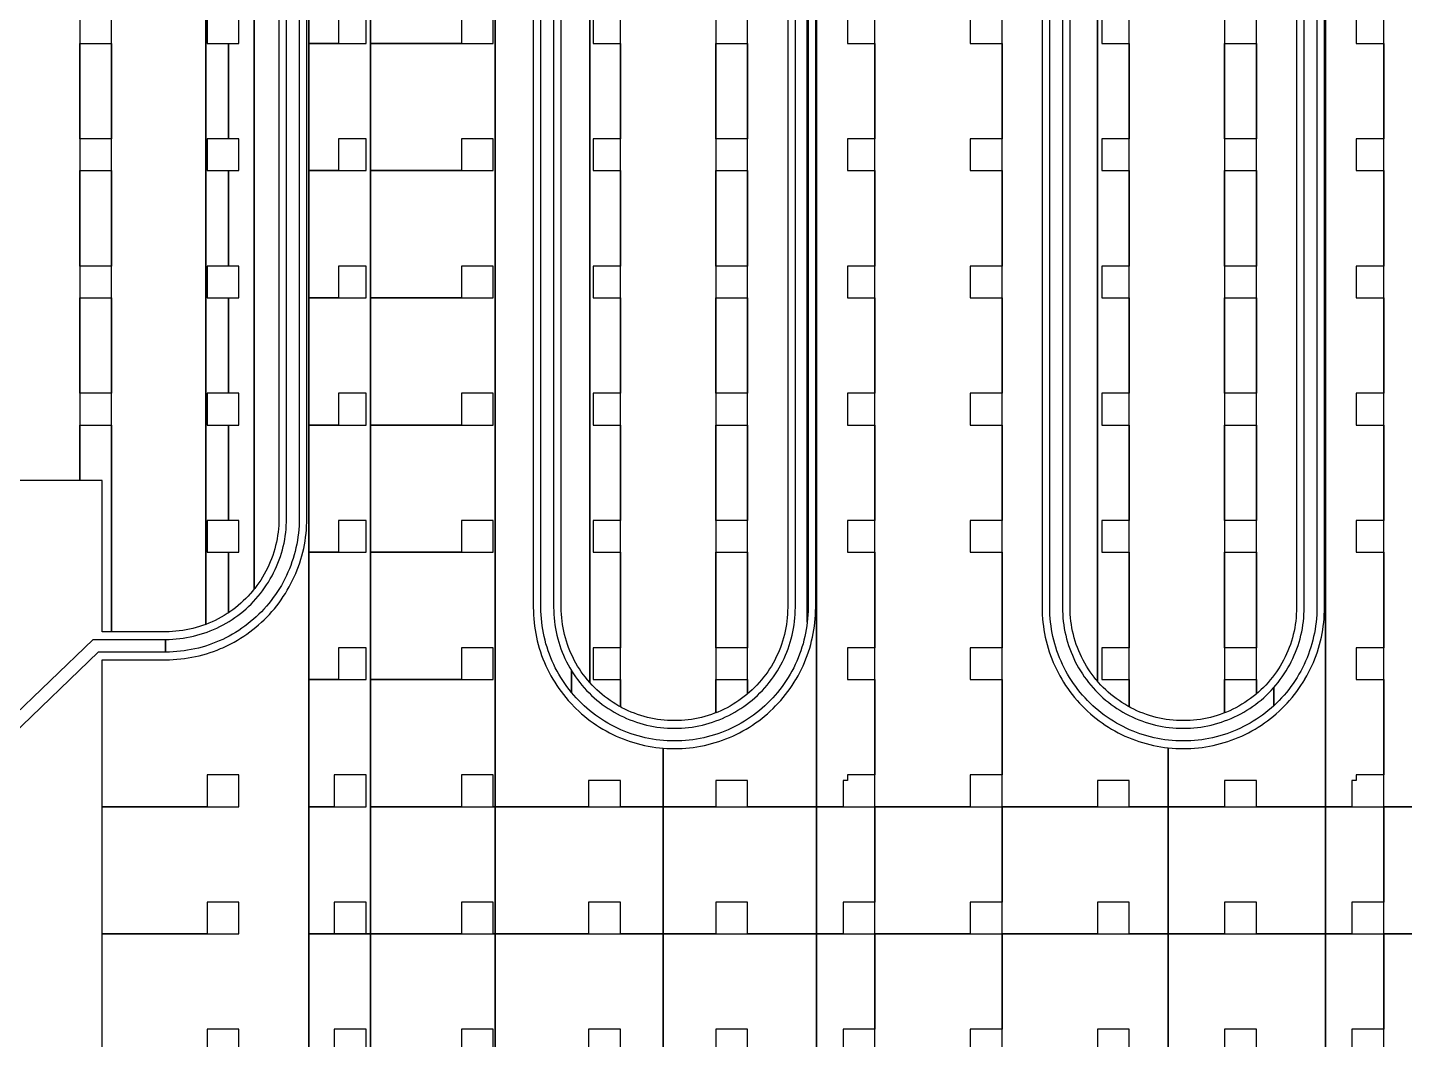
# Model space of a CAD drawing. Extents: x -4500 to 4500, y -3250 to 3250.
# Drawn here: x -2154 to -1071, y -46 to 750 of the extents above; entities that cross this region are included whole.
import ezdxf

# ---------------------------------------------------------------- set-up
doc = ezdxf.new("R2010")
doc.units = 0
doc.layers.add('L1D100', color=4, linetype='CONTINUOUS')
doc.layers.add('L1D11', color=2, linetype='CONTINUOUS')

# ---------------------------------------------------------------- blocks, each defined once
blk = doc.blocks.new('TOP_main_1_Cheese_100')
at = {"layer": 'L1D100'}
for points in [[(-2112.5, 2576), (-2112.5, 394), (-2212.5, 394)], [(-2013.434, 2507.647), (-2013.434, 280.783), (-2015.961, 279.868), (-2018.515, 279.029), (-2021.093, 278.269), (-2023.693, 277.586), (-2026.313, 276.982), (-2028.949, 276.458), (-2031.6, 276.013), (-2034.263, 275.649), (-2036.937, 275.365), (-2039.617, 275.162), (-2042.302, 275.041), (-2044.99, 275), (-2087.5, 275), (-2087.5, 2575.11)], [(-2012.5, 762.5), (-2012.5, 737.5), (-1995.582, 737.5), (-1995.582, 662.5), (-2012.5, 662.5), (-2012.5, 637.5), (-1995.582, 637.5), (-1995.582, 562.5), (-2012.5, 562.5), (-2012.5, 537.5), (-1995.582, 537.5), (-1995.582, 462.5), (-2012.5, 462.5), (-2012.5, 437.5), (-1995.582, 437.5), (-1995.582, 362.5), (-2012.5, 362.5), (-2012.5, 337.5), (-1995.582, 337.5), (-1995.582, 289.988), (-1996.673, 289.259), (-1998.952, 287.834), (-2001.273, 286.478), (-2003.634, 285.193), (-2006.033, 283.98), (-2008.467, 282.84), (-2010.935, 281.774), (-2013.434, 280.783), (-2013.434, 2507.647)], [(-1975.296, 1493.037), (-1975.296, 308.666), (-1976.628, 307.017), (-1978.38, 304.979), (-1978.807, 304.511), (-1980.193, 302.994), (-1982.065, 301.065), (-1983.994, 299.193), (-1985.979, 297.38), (-1988.017, 295.628), (-1990.108, 293.939), (-1992.249, 292.313), (-1994.438, 290.753), (-1995.582, 289.988), (-1995.582, 337.5), (-1987.5, 337.5), (-1987.5, 362.5), (-1995.582, 362.5), (-1995.582, 437.5), (-1987.5, 437.5), (-1987.5, 462.5), (-1995.582, 462.5), (-1995.582, 537.5), (-1987.5, 537.5), (-1987.5, 562.5), (-1995.582, 562.5), (-1995.582, 637.5), (-1987.5, 637.5), (-1987.5, 662.5), (-1995.582, 662.5), (-1995.582, 737.5), (-1987.5, 737.5), (-1987.5, 762.5)], [(-1956, 1061.38), (-1956, 363.99), (-1956.041, 361.302), (-1956.162, 358.617), (-1956.365, 355.937), (-1956.649, 353.263), (-1957.013, 350.6), (-1957.458, 347.949), (-1957.982, 345.313), (-1958.586, 342.693), (-1959.269, 340.093), (-1960.029, 337.515), (-1960.868, 334.961), (-1961.783, 332.434), (-1962.774, 329.935), (-1963.84, 327.467), (-1964.98, 325.033), (-1966.193, 322.634), (-1967.478, 320.273), (-1968.834, 317.952), (-1970.259, 315.673), (-1971.753, 313.438), (-1973.313, 311.249), (-1974.939, 309.108), (-1975.296, 308.666), (-1975.296, 1493.037)], [(-1711.62, 1237.5), (-1711.62, 235.109), (-1713.372, 237.148), (-1713.656, 237.5), (-1715.061, 239.239), (-1716.687, 241.379), (-1718.247, 243.568), (-1719.741, 245.803), (-1721.166, 248.083), (-1722.522, 250.404), (-1723.807, 252.765), (-1725.02, 255.164), (-1726.16, 257.598), (-1727.226, 260.065), (-1728.217, 262.564), (-1729.132, 265.092), (-1729.971, 267.646), (-1730.731, 270.224), (-1731.414, 272.824), (-1732.018, 275.443), (-1732.542, 278.08), (-1732.987, 280.731), (-1733.351, 283.394), (-1733.635, 286.067), (-1733.838, 288.747), (-1733.959, 291.433), (-1734, 294.12), (-1734, 1061.38)], [(-1612.5, 1463.6), (-1612.5, 211.284), (-1613.434, 210.913), (-1615.961, 209.998), (-1618.515, 209.16), (-1621.093, 208.399), (-1623.693, 207.716), (-1626.313, 207.113), (-1628.949, 206.588), (-1631.6, 206.144), (-1634.263, 205.779), (-1636.937, 205.496), (-1639.617, 205.293), (-1642.302, 205.171), (-1644.99, 205.13), (-1645.01, 205.13), (-1647.698, 205.171), (-1650.383, 205.293), (-1653.063, 205.496), (-1655.737, 205.779), (-1658.4, 206.144), (-1661.051, 206.588), (-1663.687, 207.113), (-1666.307, 207.716), (-1668.907, 208.399), (-1671.485, 209.16), (-1674.039, 209.998), (-1676.566, 210.913), (-1679.065, 211.904), (-1681.533, 212.971), (-1683.967, 214.111), (-1686.366, 215.324), (-1687.5, 215.941), (-1687.5, 1463.6)], [(-1556, 1061.38), (-1556, 294.12), (-1556.041, 291.433), (-1556.162, 288.747), (-1556.365, 286.067), (-1556.649, 283.394), (-1557.013, 280.731), (-1557.458, 278.08), (-1557.982, 275.443), (-1558.586, 272.824), (-1559.269, 270.224), (-1560.029, 267.646), (-1560.868, 265.092), (-1561.783, 262.564), (-1562.774, 260.065), (-1563.84, 257.598), (-1564.98, 255.164), (-1566.193, 252.765), (-1567.478, 250.404), (-1568.834, 248.083), (-1570.259, 245.803), (-1571.753, 243.568), (-1573.313, 241.379), (-1574.939, 239.239), (-1576.628, 237.148), (-1578.38, 235.109), (-1580.193, 233.124), (-1582.065, 231.195), (-1583.994, 229.323), (-1585.979, 227.511), (-1587.5, 226.203), (-1587.5, 1463.6)], [(-1312.5, 1463.6), (-1312.5, 236.133), (-1313.372, 237.148), (-1313.656, 237.5), (-1315.061, 239.239), (-1316.687, 241.379), (-1318.247, 243.568), (-1319.741, 245.803), (-1321.166, 248.083), (-1322.522, 250.404), (-1323.807, 252.765), (-1325.02, 255.164), (-1326.16, 257.598), (-1327.226, 260.065), (-1328.217, 262.564), (-1329.132, 265.092), (-1329.971, 267.646), (-1330.731, 270.224), (-1331.414, 272.824), (-1332.018, 275.443), (-1332.542, 278.08), (-1332.987, 280.731), (-1333.351, 283.394), (-1333.635, 286.067), (-1333.838, 288.747), (-1333.959, 291.433), (-1334, 294.12), (-1334, 1061.38)], [(-1212.5, 1463.6), (-1212.5, 211.284), (-1213.434, 210.913), (-1215.961, 209.998), (-1218.515, 209.16), (-1221.093, 208.399), (-1223.693, 207.716), (-1226.313, 207.113), (-1228.949, 206.588), (-1231.6, 206.144), (-1234.263, 205.779), (-1236.937, 205.496), (-1239.617, 205.293), (-1242.302, 205.171), (-1244.99, 205.13), (-1245.01, 205.13), (-1247.698, 205.171), (-1250.383, 205.293), (-1253.063, 205.496), (-1255.737, 205.779), (-1258.4, 206.144), (-1261.051, 206.588), (-1263.687, 207.113), (-1266.307, 207.716), (-1268.907, 208.399), (-1271.485, 209.16), (-1274.039, 209.998), (-1276.566, 210.913), (-1279.065, 211.904), (-1281.533, 212.971), (-1283.967, 214.111), (-1286.366, 215.324), (-1287.5, 215.941), (-1287.5, 1463.6)], [(-1156, 1061.38), (-1156, 294.12), (-1156.041, 291.433), (-1156.162, 288.747), (-1156.365, 286.067), (-1156.649, 283.394), (-1157.013, 280.731), (-1157.458, 278.08), (-1157.982, 275.443), (-1158.586, 272.824), (-1159.269, 270.224), (-1160.029, 267.646), (-1160.868, 265.092), (-1161.783, 262.564), (-1162.774, 260.065), (-1163.84, 257.598), (-1164.98, 255.164), (-1166.193, 252.765), (-1167.478, 250.404), (-1168.834, 248.083), (-1170.259, 245.803), (-1171.753, 243.568), (-1173.313, 241.379), (-1174.151, 240.275), (-1174.939, 239.239), (-1176.628, 237.148), (-1178.38, 235.109), (-1180.193, 233.124), (-1182.065, 231.195), (-1183.994, 229.323), (-1185.979, 227.511), (-1187.5, 226.203), (-1187.5, 1463.6)], [(-1709, 762.5), (-1709, 737.5), (-1687.5, 737.5), (-1687.5, 662.5), (-1709, 662.5), (-1709, 637.5), (-1687.5, 637.5), (-1687.5, 562.5), (-1709, 562.5), (-1709, 537.5), (-1687.5, 537.5), (-1687.5, 462.5), (-1709, 462.5), (-1709, 437.5), (-1687.5, 437.5), (-1687.5, 362.5), (-1709, 362.5), (-1709, 337.5), (-1687.5, 337.5), (-1687.5, 262.5), (-1709, 262.5), (-1709, 237.5), (-1687.5, 237.5), (-1687.5, 215.941), (-1688.727, 216.609), (-1691.048, 217.965), (-1693.327, 219.39), (-1695.562, 220.883), (-1697.751, 222.443), (-1699.892, 224.069), (-1701.983, 225.759), (-1704.021, 227.511), (-1706.006, 229.323), (-1707.935, 231.195), (-1709.807, 233.124), (-1711.62, 235.109), (-1711.62, 1237.5)], [(-1309, 762.5), (-1309, 737.5), (-1287.5, 737.5), (-1287.5, 662.5), (-1309, 662.5), (-1309, 637.5), (-1287.5, 637.5), (-1287.5, 562.5), (-1309, 562.5), (-1309, 537.5), (-1287.5, 537.5), (-1287.5, 462.5), (-1309, 462.5), (-1309, 437.5), (-1287.5, 437.5), (-1287.5, 362.5), (-1309, 362.5), (-1309, 337.5), (-1287.5, 337.5), (-1287.5, 262.5), (-1309, 262.5), (-1309, 237.5), (-1287.5, 237.5), (-1287.5, 215.941), (-1288.727, 216.609), (-1291.048, 217.965), (-1293.327, 219.39), (-1295.562, 220.883), (-1297.751, 222.443), (-1299.892, 224.069), (-1301.983, 225.759), (-1304.021, 227.511), (-1306.006, 229.323), (-1307.935, 231.195), (-1309.807, 233.124), (-1311.62, 235.109), (-1312.5, 236.133), (-1312.5, 1237.5)], [(-1812.5, 762.5), (-1812.5, 737.5), (-1883.967, 737.5), (-1883.967, 837.5)], [(-1785.979, 1127.989), (-1785.979, 137.5), (-1787.5, 137.5), (-1787.5, 162.5), (-1812.5, 162.5), (-1812.5, 137.5), (-1883.967, 137.5), (-1883.967, 237.5), (-1787.5, 237.5), (-1787.5, 262.5), (-1812.5, 262.5), (-1812.5, 237.5), (-1883.967, 237.5), (-1883.967, 337.5), (-1787.5, 337.5), (-1787.5, 362.5), (-1812.5, 362.5), (-1812.5, 337.5), (-1883.967, 337.5), (-1883.967, 437.5), (-1787.5, 437.5), (-1787.5, 462.5), (-1812.5, 462.5), (-1812.5, 437.5), (-1883.967, 437.5), (-1883.967, 537.5), (-1787.5, 537.5), (-1787.5, 562.5), (-1812.5, 562.5), (-1812.5, 537.5), (-1883.967, 537.5), (-1883.967, 637.5), (-1787.5, 637.5), (-1787.5, 662.5), (-1812.5, 662.5), (-1812.5, 637.5), (-1883.967, 637.5), (-1883.967, 737.5), (-1787.5, 737.5), (-1787.5, 762.5)], [(-1412.5, 762.5), (-1412.5, 737.5), (-1387.5, 737.5), (-1387.5, 662.5), (-1412.5, 662.5), (-1412.5, 637.5), (-1387.5, 637.5), (-1387.5, 562.5), (-1412.5, 562.5), (-1412.5, 537.5), (-1387.5, 537.5), (-1387.5, 462.5), (-1412.5, 462.5), (-1412.5, 437.5), (-1387.5, 437.5), (-1387.5, 362.5), (-1412.5, 362.5), (-1412.5, 337.5), (-1387.5, 337.5), (-1387.5, 262.5), (-1412.5, 262.5), (-1412.5, 237.5), (-1387.5, 237.5), (-1387.5, 162.5), (-1412.5, 162.5), (-1412.5, 137.5), (-1487.5, 137.5), (-1487.5, 1139.559)], [(-1012.5, 137.5), (-1087.5, 137.5), (-1087.5, 1139.559), (-1086.366, 1140.176), (-1083.967, 1141.389), (-1081.533, 1142.529), (-1079.065, 1143.596), (-1076.566, 1144.587), (-1074.039, 1145.502), (-1071.485, 1146.34), (-1068.907, 1147.101)], [(-1909, 762.5), (-1909, 737.5), (-1932.542, 737.5), (-1932.542, 837.5)], [(-1883.967, 1141.389), (-1883.967, 37.5), (-1932.542, 37.5), (-1912.5, 37.5), (-1887.5, 37.5), (-1887.5, 62.5), (-1912.5, 62.5), (-1912.5, 37.5), (-1932.542, 37.5), (-1932.542, 137.5), (-1912.5, 137.5), (-1887.5, 137.5), (-1887.5, 162.5), (-1912.5, 162.5), (-1912.5, 137.5), (-1932.542, 137.5), (-1932.542, 237.5), (-1909, 237.5), (-1887.5, 237.5), (-1887.5, 262.5), (-1909, 262.5), (-1909, 237.5), (-1932.542, 237.5), (-1932.542, 337.5), (-1909, 337.5), (-1887.5, 337.5), (-1887.5, 362.5), (-1909, 362.5), (-1909, 337.5), (-1932.542, 337.5), (-1932.542, 437.5), (-1909, 437.5), (-1887.5, 437.5), (-1887.5, 462.5), (-1909, 462.5), (-1909, 437.5), (-1932.542, 437.5), (-1932.542, 537.5), (-1909, 537.5), (-1887.5, 537.5), (-1887.5, 562.5), (-1909, 562.5), (-1909, 537.5), (-1932.542, 537.5), (-1932.542, 637.5), (-1909, 637.5), (-1887.5, 637.5), (-1887.5, 662.5), (-1909, 662.5), (-1909, 637.5), (-1932.542, 637.5), (-1932.542, 737.5), (-1909, 737.5), (-1887.5, 737.5), (-1887.5, 762.5)], [(-1509, 762.5), (-1509, 737.5), (-1487.5, 737.5), (-1487.5, 662.5), (-1509, 662.5), (-1509, 637.5), (-1487.5, 637.5), (-1487.5, 562.5), (-1509, 562.5), (-1509, 537.5), (-1487.5, 537.5), (-1487.5, 462.5), (-1509, 462.5), (-1509, 437.5), (-1487.5, 437.5), (-1487.5, 362.5), (-1509, 362.5), (-1509, 337.5), (-1487.5, 337.5), (-1487.5, 262.5), (-1509, 262.5), (-1509, 237.5), (-1487.5, 237.5), (-1487.5, 162.5), (-1509, 162.5), (-1509, 158.13), (-1512.5, 158.13), (-1512.5, 137.5), (-1533.317, 137.5), (-1533.317, 1072.357)], [(-1109, 762.5), (-1109, 737.5), (-1087.5, 737.5), (-1087.5, 662.5), (-1109, 662.5), (-1109, 637.5), (-1087.5, 637.5), (-1087.5, 562.5), (-1109, 562.5), (-1109, 537.5), (-1087.5, 537.5), (-1087.5, 462.5), (-1109, 462.5), (-1109, 437.5), (-1087.5, 437.5), (-1087.5, 362.5), (-1109, 362.5), (-1109, 337.5), (-1087.5, 337.5), (-1087.5, 262.5), (-1109, 262.5), (-1109, 237.5), (-1087.5, 237.5), (-1087.5, 162.5), (-1109, 162.5), (-1109, 158.13), (-1112.5, 158.13), (-1112.5, 137.5), (-1133.351, 137.5), (-1133.351, 1072.106)], [(-1756, 1061.38), (-1756, 294.12), (-1755.961, 291.166), (-1755.843, 288.213), (-1755.646, 285.265), (-1755.371, 282.323), (-1755.018, 279.389), (-1754.587, 276.466), (-1754.078, 273.555), (-1753.492, 270.659), (-1752.829, 267.78), (-1752.09, 264.919), (-1751.274, 262.079), (-1750.384, 259.261), (-1749.418, 256.468), (-1748.379, 253.702), (-1747.266, 250.965), (-1746.081, 248.258), (-1744.825, 245.584), (-1743.497, 242.944), (-1742.1, 240.34), (-1740.634, 237.775), (-1739.1, 235.249), (-1737.5, 232.765), (-1735.833, 230.325), (-1734.103, 227.93), (-1732.309, 225.581), (-1730.454, 223.282), (-1728.538, 221.032), (-1726.563, 218.835), (-1725.02, 217.208), (-1724.53, 216.69), (-1722.44, 214.601), (-1720.296, 212.568), (-1718.098, 210.593), (-1715.849, 208.677), (-1713.549, 206.821), (-1711.201, 205.028), (-1708.806, 203.297), (-1706.365, 201.631), (-1703.881, 200.03), (-1701.356, 198.497), (-1698.79, 197.031), (-1696.187, 195.633), (-1693.547, 194.306), (-1690.872, 193.049), (-1688.166, 191.864), (-1685.428, 190.751), (-1682.662, 189.712), (-1679.869, 188.747), (-1677.052, 187.856), (-1674.212, 187.041), (-1671.351, 186.301), (-1668.471, 185.638), (-1665.575, 185.052), (-1662.664, 184.544), (-1659.741, 184.112), (-1656.808, 183.759), (-1653.865, 183.484), (-1653.865, 137.5), (-1687.5, 137.5), (-1687.5, 158.13), (-1712.5, 158.13), (-1712.5, 137.5), (-1785.979, 137.5), (-1785.979, 1127.989)], [(-1356, 1061.38), (-1356, 294.12), (-1355.961, 291.166), (-1355.897, 289.573), (-1355.843, 288.213), (-1355.646, 285.265), (-1355.371, 282.323), (-1355.018, 279.389), (-1354.587, 276.466), (-1354.078, 273.555), (-1353.492, 270.659), (-1352.829, 267.78), (-1352.09, 264.919), (-1351.274, 262.079), (-1350.384, 259.261), (-1349.418, 256.468), (-1348.379, 253.702), (-1347.266, 250.965), (-1346.081, 248.258), (-1344.825, 245.584), (-1343.497, 242.944), (-1342.1, 240.34), (-1340.634, 237.775), (-1339.1, 235.249), (-1337.5, 232.765), (-1335.833, 230.325), (-1334.103, 227.93), (-1332.309, 225.581), (-1330.454, 223.282), (-1328.538, 221.032), (-1326.563, 218.835), (-1324.53, 216.69), (-1322.44, 214.601), (-1320.296, 212.568), (-1318.098, 210.593), (-1315.849, 208.677), (-1313.549, 206.821), (-1311.201, 205.028), (-1308.806, 203.297), (-1306.365, 201.631), (-1303.881, 200.03), (-1301.356, 198.497), (-1298.79, 197.031), (-1296.187, 195.633), (-1293.547, 194.306), (-1290.872, 193.049), (-1288.166, 191.864), (-1285.428, 190.751), (-1282.662, 189.712), (-1279.869, 188.747), (-1277.052, 187.856), (-1274.212, 187.041), (-1271.351, 186.301), (-1268.471, 185.638), (-1265.575, 185.052), (-1262.664, 184.544), (-1259.741, 184.112), (-1256.808, 183.759), (-1256.808, 137.5), (-1287.5, 137.5), (-1287.5, 158.13), (-1312.5, 158.13), (-1312.5, 137.5), (-1387.5, 137.5), (-1387.5, 1129.297)], [(-1987.5, -62.5), (-1987.5, -37.5), (-2012.5, -37.5), (-2012.5, -62.5)], [(-2095, -62.5), (-2095, 37.5), (-2012.5, 37.5), (-1987.5, 37.5), (-1987.5, 62.5), (-2012.5, 62.5), (-2012.5, 37.5), (-2095, 37.5), (-2095, 137.5), (-2012.5, 137.5), (-1987.5, 137.5), (-1987.5, 162.5), (-2012.5, 162.5), (-2012.5, 137.5), (-2095, 137.5), (-2095, 253), (-2044.99, 253), (-2042.035, 253.039), (-2039.083, 253.157), (-2036.135, 253.354), (-2033.192, 253.629), (-2030.259, 253.982), (-2027.336, 254.413), (-2024.425, 254.922), (-2021.529, 255.508), (-2018.649, 256.171), (-2015.788, 256.91), (-2012.948, 257.726), (-2010.131, 258.616), (-2007.338, 259.582), (-2004.572, 260.621), (-2001.834, 261.734), (-2000.084, 262.5), (-1999.128, 262.919), (-1996.453, 264.175), (-1993.813, 265.503), (-1991.21, 266.9), (-1988.644, 268.366), (-1986.119, 269.9), (-1983.635, 271.5), (-1981.194, 273.167), (-1978.799, 274.897), (-1976.451, 276.691), (-1974.151, 278.546), (-1971.902, 280.462), (-1969.704, 282.437), (-1967.56, 284.47), (-1965.47, 286.56), (-1963.437, 288.704), (-1961.462, 290.902), (-1959.546, 293.151), (-1957.691, 295.451), (-1955.897, 297.799), (-1954.167, 300.194), (-1952.5, 302.635), (-1950.9, 305.119), (-1949.366, 307.644), (-1947.9, 310.21), (-1946.503, 312.813), (-1945.175, 315.453), (-1943.919, 318.128), (-1942.734, 320.834), (-1941.621, 323.572), (-1940.582, 326.338), (-1939.616, 329.131), (-1938.726, 331.948), (-1937.91, 334.788), (-1937.171, 337.649), (-1936.508, 340.529), (-1935.922, 343.425), (-1935.413, 346.336), (-1934.982, 349.259), (-1934.629, 352.192), (-1934.354, 355.135), (-1934.157, 358.083), (-1934.039, 361.035), (-1934.02, 362.5), (-1934, 363.99), (-1934, 1061.38)], [(-1932.542, 1077.42), (-1932.542, -1067.563)], [(-1533.317, 1072.357), (-1533.317, 137.5), (-1587.5, 137.5), (-1587.5, 158.13), (-1612.5, 158.13), (-1612.5, 137.5), (-1653.865, 137.5), (-1653.865, 183.484), (-1650.917, 183.288), (-1647.965, 183.17), (-1645.01, 183.13), (-1644.99, 183.13), (-1642.035, 183.17), (-1639.083, 183.288), (-1636.135, 183.484), (-1633.192, 183.759), (-1630.259, 184.112), (-1627.336, 184.544), (-1624.425, 185.052), (-1621.529, 185.638), (-1618.649, 186.301), (-1615.788, 187.041), (-1612.948, 187.856), (-1610.131, 188.747), (-1607.338, 189.712), (-1604.572, 190.751), (-1601.834, 191.864), (-1599.128, 193.049), (-1596.453, 194.306), (-1593.813, 195.633), (-1591.21, 197.031), (-1588.644, 198.497), (-1586.119, 200.03), (-1583.635, 201.631), (-1581.194, 203.297), (-1578.799, 205.028), (-1576.451, 206.821), (-1574.151, 208.677), (-1571.902, 210.593), (-1569.704, 212.568), (-1567.56, 214.601), (-1565.47, 216.69), (-1563.437, 218.835), (-1561.462, 221.032), (-1559.546, 223.282), (-1557.691, 225.581), (-1555.897, 227.93), (-1554.167, 230.325), (-1552.5, 232.765), (-1550.9, 235.249), (-1549.533, 237.5), (-1549.366, 237.775), (-1547.9, 240.34), (-1546.503, 242.944), (-1545.175, 245.584), (-1543.919, 248.258), (-1542.734, 250.965), (-1541.621, 253.702), (-1540.582, 256.468), (-1539.616, 259.261), (-1538.726, 262.079), (-1537.91, 264.919), (-1537.171, 267.78), (-1536.508, 270.659), (-1535.922, 273.555), (-1535.413, 276.466), (-1534.982, 279.389), (-1534.629, 282.323), (-1534.354, 285.265), (-1534.157, 288.213), (-1534.039, 291.166), (-1534, 294.12), (-1534, 1061.38)], [(-1133.351, 1072.106), (-1133.351, 137.5), (-1187.5, 137.5), (-1187.5, 158.13), (-1212.5, 158.13), (-1212.5, 137.5), (-1256.808, 137.5), (-1256.808, 183.759), (-1253.865, 183.484), (-1250.917, 183.288), (-1247.965, 183.17), (-1245.01, 183.13), (-1244.99, 183.13), (-1242.035, 183.17), (-1239.083, 183.288), (-1236.135, 183.484), (-1233.192, 183.759), (-1230.259, 184.112), (-1227.336, 184.544), (-1224.425, 185.052), (-1221.529, 185.638), (-1218.649, 186.301), (-1215.788, 187.041), (-1212.948, 187.856), (-1210.131, 188.747), (-1207.338, 189.712), (-1204.572, 190.751), (-1201.834, 191.864), (-1199.128, 193.049), (-1196.453, 194.306), (-1193.813, 195.633), (-1191.21, 197.031), (-1188.644, 198.497), (-1186.119, 200.03), (-1183.635, 201.631), (-1181.194, 203.297), (-1178.799, 205.028), (-1176.451, 206.821), (-1174.151, 208.677), (-1171.902, 210.593), (-1169.704, 212.568), (-1167.56, 214.601), (-1165.47, 216.69), (-1163.437, 218.835), (-1161.462, 221.032), (-1159.546, 223.282), (-1157.691, 225.581), (-1155.897, 227.93), (-1154.167, 230.325), (-1152.5, 232.765), (-1150.9, 235.249), (-1149.533, 237.5), (-1149.366, 237.775), (-1147.9, 240.34), (-1146.503, 242.944), (-1145.175, 245.584), (-1143.919, 248.258), (-1142.734, 250.965), (-1141.621, 253.702), (-1140.582, 256.468), (-1139.616, 259.261), (-1138.726, 262.079), (-1137.91, 264.919), (-1137.171, 267.78), (-1136.508, 270.659), (-1135.922, 273.555), (-1135.413, 276.466), (-1134.982, 279.389), (-1134.629, 282.323), (-1134.354, 285.265), (-1134.157, 288.213), (-1134.039, 291.166), (-1134, 294.12), (-1134, 1061.38)], [(-1887.5, -62.5), (-1887.5, -37.5), (-1912.5, -37.5), (-1912.5, -62.5)], [(-1932.542, -62.5), (-1932.542, 37.5), (-1883.967, 37.5), (-1883.967, -1131.532)]]:
    blk.add_lwpolyline(points, dxfattribs=at)
for points in [[(-2112.5, 662.5), (-2112.5, 737.5), (-2087.5, 737.5), (-2087.5, 662.5)], [(-1612.5, 662.5), (-1612.5, 737.5), (-1587.5, 737.5), (-1587.5, 662.5)], [(-1212.5, 662.5), (-1212.5, 737.5), (-1187.5, 737.5), (-1187.5, 662.5)], [(-2112.5, 562.5), (-2112.5, 637.5), (-2087.5, 637.5), (-2087.5, 562.5)], [(-1612.5, 562.5), (-1612.5, 637.5), (-1587.5, 637.5), (-1587.5, 562.5)], [(-1212.5, 562.5), (-1212.5, 637.5), (-1187.5, 637.5), (-1187.5, 562.5)], [(-2112.5, 462.5), (-2112.5, 537.5), (-2087.5, 537.5), (-2087.5, 462.5)], [(-1612.5, 462.5), (-1612.5, 537.5), (-1587.5, 537.5), (-1587.5, 462.5)], [(-1212.5, 462.5), (-1212.5, 537.5), (-1187.5, 537.5), (-1187.5, 462.5)], [(-2095, 275), (-2095, 394), (-2112.5, 394), (-2112.5, 437.5), (-2087.5, 437.5), (-2087.5, 275)], [(-1612.5, 362.5), (-1612.5, 437.5), (-1587.5, 437.5), (-1587.5, 362.5)], [(-1212.5, 362.5), (-1212.5, 437.5), (-1187.5, 437.5), (-1187.5, 362.5)], [(-1612.5, 262.5), (-1612.5, 337.5), (-1587.5, 337.5), (-1587.5, 262.5)], [(-1212.5, 262.5), (-1212.5, 337.5), (-1187.5, 337.5), (-1187.5, 262.5)], [(-1612.5, 211.284), (-1612.5, 237.5), (-1587.5, 237.5), (-1587.5, 226.203), (-1588.017, 225.759), (-1590.108, 224.069), (-1592.249, 222.443), (-1594.438, 220.883), (-1596.673, 219.39), (-1598.952, 217.965), (-1601.273, 216.609), (-1603.634, 215.324), (-1606.033, 214.111), (-1608.467, 212.971), (-1610.935, 211.904)], [(-1212.5, 211.284), (-1212.5, 237.5), (-1187.5, 237.5), (-1187.5, 226.203), (-1188.017, 225.759), (-1190.108, 224.069), (-1192.249, 222.443), (-1194.438, 220.883), (-1196.673, 219.39), (-1198.952, 217.965), (-1201.273, 216.609), (-1203.634, 215.324), (-1206.033, 214.111), (-1208.467, 212.971), (-1210.935, 211.904)], [(-1883.967, 37.5), (-1883.967, 137.5), (-1785.979, 137.5), (-1785.979, 37.5), (-1787.5, 37.5), (-1787.5, 62.5), (-1812.5, 62.5), (-1812.5, 37.5)], [(-1785.979, 37.5), (-1785.979, 137.5), (-1653.865, 137.5), (-1653.865, 37.5), (-1687.5, 37.5), (-1687.5, 62.5), (-1712.5, 62.5), (-1712.5, 37.5)], [(-1653.865, 37.5), (-1653.865, 137.5), (-1533.317, 137.5), (-1533.317, 37.5), (-1587.5, 37.5), (-1587.5, 62.5), (-1612.5, 62.5), (-1612.5, 37.5)], [(-1533.317, 37.5), (-1533.317, 137.5), (-1487.5, 137.5), (-1487.5, 62.5), (-1512.5, 62.5), (-1512.5, 37.5)], [(-1487.5, 37.5), (-1487.5, 137.5), (-1387.5, 137.5), (-1387.5, 62.5), (-1412.5, 62.5), (-1412.5, 37.5)], [(-1387.5, 37.5), (-1387.5, 137.5), (-1256.808, 137.5), (-1256.808, 37.5), (-1287.5, 37.5), (-1287.5, 62.5), (-1312.5, 62.5), (-1312.5, 37.5)], [(-1256.808, 37.5), (-1256.808, 137.5), (-1133.351, 137.5), (-1133.351, 37.5), (-1187.5, 37.5), (-1187.5, 62.5), (-1212.5, 62.5), (-1212.5, 37.5)], [(-1133.351, 37.5), (-1133.351, 137.5), (-1087.5, 137.5), (-1087.5, 62.5), (-1112.5, 62.5), (-1112.5, 37.5)], [(-1087.5, 37.5), (-1087.5, 137.5), (-987.5, 137.5), (-987.5, 62.5), (-1012.5, 62.5), (-1012.5, 37.5)], [(-1883.967, -62.5), (-1883.967, 37.5), (-1785.979, 37.5), (-1785.979, -62.5), (-1787.5, -62.5), (-1787.5, -37.5), (-1812.5, -37.5), (-1812.5, -62.5)], [(-1785.979, -62.5), (-1785.979, 37.5), (-1653.865, 37.5), (-1653.865, -62.5), (-1687.5, -62.5), (-1687.5, -37.5), (-1712.5, -37.5), (-1712.5, -62.5)], [(-1653.865, -62.5), (-1653.865, 37.5), (-1533.317, 37.5), (-1533.317, -62.5), (-1587.5, -62.5), (-1587.5, -37.5), (-1612.5, -37.5), (-1612.5, -62.5)], [(-1533.317, -62.5), (-1533.317, 37.5), (-1487.5, 37.5), (-1487.5, -37.5), (-1512.5, -37.5), (-1512.5, -62.5)], [(-1487.5, -62.5), (-1487.5, 37.5), (-1387.5, 37.5), (-1387.5, -37.5), (-1412.5, -37.5), (-1412.5, -62.5)], [(-1387.5, -62.5), (-1387.5, 37.5), (-1256.808, 37.5), (-1256.808, -62.5), (-1287.5, -62.5), (-1287.5, -37.5), (-1312.5, -37.5), (-1312.5, -62.5)], [(-1256.808, -62.5), (-1256.808, 37.5), (-1133.351, 37.5), (-1133.351, -62.5), (-1187.5, -62.5), (-1187.5, -37.5), (-1212.5, -37.5), (-1212.5, -62.5)], [(-1133.351, -62.5), (-1133.351, 37.5), (-1087.5, 37.5), (-1087.5, -37.5), (-1112.5, -37.5), (-1112.5, -62.5)], [(-1087.5, -62.5), (-1087.5, 37.5), (-987.5, 37.5), (-987.5, -37.5), (-1012.5, -37.5), (-1012.5, -62.5)]]:
    blk.add_lwpolyline(points, close=True, dxfattribs=at)
blk = doc.blocks.new('TOP_main_1')
at = {"layer": 'L1D11'}
for points in [[(-1740, 1061.38), (-1740, 294.12), (-1739.96, 291.358), (-1739.839, 288.597), (-1739.639, 285.842), (-1739.358, 283.093), (-1738.997, 280.353), (-1738.557, 277.626), (-1738.038, 274.912), (-1737.44, 272.214), (-1736.763, 269.535), (-1736.009, 266.877), (-1735.179, 264.242), (-1734.271, 261.632), (-1733.289, 259.05), (-1732.231, 256.497), (-1731.1, 253.976), (-1729.896, 251.489), (-1728.62, 249.038), (-1727.274, 246.625), (-1726.054, 244.581), (-1726.054, 227.376), (-1727.862, 229.634), (-1729.607, 231.942), (-1731.288, 234.296), (-1732.904, 236.696), (-1734.453, 239.14), (-1735.934, 241.625), (-1737.346, 244.151), (-1738.688, 246.714), (-1739.958, 249.313), (-1741.157, 251.946), (-1742.283, 254.612), (-1743.334, 257.307), (-1744.311, 260.03), (-1745.213, 262.779), (-1746.039, 265.552), (-1746.787, 268.347), (-1747.459, 271.161), (-1748.053, 273.993), (-1748.568, 276.84), (-1749.005, 279.7), (-1749.363, 282.571), (-1749.641, 285.45), (-1749.841, 288.337), (-1749.96, 291.228), (-1750, 294.12), (-1750, 1061.38)], [(-1540, 1061.38), (-1540, 294.12), (-1540.04, 291.228), (-1540.159, 288.337), (-1540.359, 285.45), (-1540.637, 282.571), (-1540.637, 1104.696)], [(-1140, 1061.38), (-1140, 294.12), (-1140.04, 291.228), (-1140.159, 288.337), (-1140.359, 285.45), (-1140.637, 282.571), (-1140.995, 279.7), (-1141.432, 276.84), (-1141.947, 273.993), (-1142.541, 271.161), (-1143.213, 268.347), (-1143.961, 265.552), (-1144.787, 262.779), (-1145.689, 260.03), (-1146.666, 257.307), (-1147.717, 254.612), (-1148.843, 251.946), (-1150.042, 249.313), (-1151.312, 246.714), (-1152.654, 244.151), (-1154.066, 241.625), (-1155.547, 239.14), (-1157.096, 236.696), (-1158.712, 234.296), (-1160.393, 231.942), (-1162.138, 229.634), (-1163.946, 227.376), (-1165.816, 225.168), (-1167.746, 223.013), (-1169.735, 220.911), (-1171.781, 218.865), (-1173.882, 216.877), (-1173.882, 231.143), (-1172.223, 233.062), (-1170.478, 235.204), (-1168.796, 237.396), (-1167.179, 239.636), (-1165.627, 241.923), (-1164.142, 244.253), (-1162.726, 246.625), (-1161.38, 249.038), (-1160.104, 251.489), (-1158.9, 253.976), (-1157.769, 256.497), (-1156.711, 259.05), (-1155.729, 261.632), (-1154.821, 264.242), (-1153.991, 266.877), (-1153.237, 269.535), (-1152.56, 272.214), (-1151.962, 274.912), (-1151.443, 277.626), (-1151.003, 280.353), (-1150.642, 283.093), (-1150.361, 285.842), (-1150.161, 288.597), (-1150.04, 291.358), (-1150, 294.12), (-1150, 1061.38)], [(-1940, 1061.38), (-1940, 363.99), (-1940.04, 361.097), (-1940.159, 358.206), (-1940.359, 355.32), (-1940.637, 352.44), (-1940.995, 349.569), (-1941.432, 346.709), (-1941.947, 343.862), (-1942.541, 341.031), (-1943.213, 338.216), (-1943.961, 335.422), (-1944.787, 332.649), (-1945.689, 329.9), (-1946.666, 327.177), (-1947.717, 324.481), (-1948.843, 321.816), (-1950.042, 319.183), (-1951.312, 316.584), (-1952.654, 314.02), (-1954.066, 311.495), (-1955.547, 309.01), (-1957.096, 306.566), (-1958.712, 304.166), (-1960.393, 301.811), (-1962.138, 299.504), (-1963.946, 297.245), (-1965.816, 295.038), (-1967.746, 292.882), (-1969.735, 290.781), (-1971.781, 288.735), (-1973.882, 286.746), (-1976.038, 284.816), (-1978.245, 282.946), (-1980.504, 281.138), (-1982.811, 279.393), (-1985.166, 277.712), (-1987.566, 276.096), (-1990.01, 274.547), (-1992.495, 273.066), (-1995.02, 271.654), (-1997.584, 270.312), (-2000.183, 269.042), (-2002.816, 267.843), (-2005.481, 266.717), (-2008.177, 265.666), (-2010.9, 264.689), (-2013.649, 263.787), (-2016.422, 262.961), (-2019.216, 262.213), (-2022.031, 261.541), (-2024.862, 260.947), (-2027.709, 260.432), (-2030.569, 259.995), (-2033.44, 259.637), (-2036.32, 259.359), (-2039.206, 259.159), (-2042.097, 259.04), (-2044.99, 259), (-2045, 259), (-2045, 269), (-2044.99, 269), (-2042.227, 269.04), (-2039.467, 269.161), (-2036.711, 269.361), (-2033.962, 269.642), (-2031.223, 270.003), (-2028.495, 270.443), (-2025.781, 270.962), (-2023.084, 271.56), (-2020.405, 272.237), (-2017.747, 272.991), (-2015.111, 273.821), (-2012.502, 274.729), (-2009.919, 275.711), (-2007.366, 276.769), (-2004.845, 277.9), (-2002.359, 279.104), (-1999.908, 280.38), (-1997.495, 281.726), (-1995.122, 283.142), (-1992.792, 284.627), (-1990.506, 286.179), (-1988.266, 287.796), (-1986.074, 289.478), (-1983.932, 291.223), (-1981.841, 293.03), (-1979.804, 294.897), (-1977.822, 296.822), (-1975.897, 298.804), (-1974.03, 300.841), (-1972.223, 302.932), (-1970.478, 305.074), (-1968.796, 307.266), (-1967.179, 309.506), (-1965.627, 311.792), (-1964.142, 314.122), (-1962.726, 316.495), (-1961.38, 318.908), (-1960.104, 321.359), (-1958.9, 323.845), (-1957.769, 326.366), (-1956.711, 328.919), (-1955.729, 331.502), (-1954.821, 334.111), (-1953.991, 336.747), (-1953.237, 339.405), (-1952.56, 342.084), (-1951.962, 344.781), (-1951.443, 347.495), (-1951.003, 350.223), (-1950.642, 352.962), (-1950.361, 355.711), (-1950.161, 358.467), (-1950.04, 361.227), (-1950, 363.99), (-1950, 1061.38)], [(-1540.637, 1104.696), (-1540.637, 282.571), (-1540.995, 279.7), (-1541.432, 276.84), (-1541.947, 273.993), (-1542.541, 271.161), (-1543.213, 268.347), (-1543.961, 265.552), (-1544.787, 262.779), (-1545.689, 260.03), (-1546.666, 257.307), (-1547.717, 254.612), (-1548.843, 251.946), (-1550.042, 249.313), (-1551.312, 246.714), (-1552.654, 244.151), (-1554.066, 241.625), (-1555.547, 239.14), (-1557.096, 236.696), (-1558.712, 234.296), (-1560.393, 231.942), (-1562.138, 229.634), (-1563.946, 227.376), (-1565.816, 225.168), (-1567.746, 223.013), (-1569.735, 220.911), (-1571.781, 218.865), (-1573.882, 216.877), (-1576.038, 214.947), (-1578.245, 213.077), (-1580.504, 211.269), (-1582.811, 209.523), (-1585.166, 207.842), (-1587.566, 206.226), (-1590.01, 204.677), (-1592.495, 203.196), (-1595.02, 201.785), (-1597.584, 200.443), (-1600.183, 199.172), (-1602.816, 197.973), (-1605.481, 196.848), (-1608.177, 195.796), (-1610.9, 194.819), (-1613.649, 193.917), (-1616.422, 193.092), (-1619.216, 192.343), (-1622.031, 191.672), (-1624.862, 191.078), (-1627.709, 190.562), (-1630.569, 190.126), (-1633.44, 189.768), (-1636.32, 189.489), (-1639.206, 189.29), (-1642.097, 189.17), (-1644.99, 189.13), (-1645.01, 189.13), (-1647.903, 189.17), (-1650.794, 189.29), (-1653.68, 189.489), (-1656.56, 189.768), (-1659.431, 190.126), (-1662.291, 190.562), (-1665.138, 191.078), (-1667.969, 191.672), (-1670.784, 192.343), (-1673.578, 193.092), (-1676.351, 193.917), (-1679.1, 194.819), (-1681.823, 195.796), (-1684.519, 196.848), (-1687.184, 197.973), (-1689.817, 199.172), (-1692.416, 200.443), (-1694.98, 201.785), (-1697.505, 203.196), (-1699.99, 204.677), (-1702.434, 206.226), (-1704.834, 207.842), (-1707.189, 209.523), (-1709.496, 211.269), (-1711.755, 213.077), (-1713.962, 214.947), (-1716.118, 216.877), (-1718.219, 218.865), (-1720.265, 220.911), (-1722.254, 223.013), (-1724.184, 225.168), (-1726.054, 227.376), (-1726.054, 244.581), (-1725.858, 244.253), (-1724.373, 241.923), (-1722.821, 239.636), (-1721.204, 237.396), (-1719.522, 235.204), (-1717.777, 233.062), (-1715.97, 230.972), (-1714.103, 228.934), (-1712.178, 226.952), (-1710.196, 225.027), (-1708.159, 223.161), (-1706.068, 221.354), (-1703.926, 219.609), (-1701.734, 217.927), (-1699.494, 216.309), (-1697.208, 214.757), (-1694.878, 213.273), (-1692.505, 211.857), (-1690.092, 210.51), (-1687.641, 209.234), (-1685.155, 208.03), (-1682.634, 206.899), (-1680.081, 205.842), (-1677.498, 204.859), (-1674.889, 203.952), (-1672.253, 203.121), (-1669.595, 202.367), (-1666.916, 201.691), (-1664.219, 201.093), (-1661.505, 200.574), (-1658.777, 200.133), (-1656.038, 199.773), (-1653.289, 199.492), (-1650.533, 199.291), (-1647.773, 199.171), (-1645.01, 199.13), (-1644.99, 199.13), (-1642.227, 199.171), (-1639.467, 199.291), (-1636.711, 199.492), (-1633.962, 199.773), (-1631.223, 200.133), (-1628.495, 200.574), (-1625.781, 201.093), (-1623.084, 201.691), (-1620.405, 202.367), (-1617.747, 203.121), (-1615.111, 203.952), (-1612.502, 204.859), (-1609.919, 205.842), (-1607.366, 206.899), (-1604.845, 208.03), (-1602.359, 209.234), (-1599.908, 210.51), (-1597.495, 211.857), (-1595.122, 213.273), (-1592.792, 214.757), (-1590.506, 216.309), (-1588.266, 217.927), (-1586.074, 219.609), (-1583.932, 221.354), (-1581.841, 223.161), (-1579.804, 225.027), (-1577.822, 226.952), (-1575.897, 228.934), (-1574.03, 230.972), (-1572.223, 233.062), (-1570.478, 235.204), (-1568.796, 237.396), (-1567.179, 239.636), (-1565.627, 241.923), (-1564.142, 244.253), (-1562.726, 246.625), (-1561.38, 249.038), (-1560.104, 251.489), (-1558.9, 253.976), (-1557.769, 256.497), (-1556.711, 259.05), (-1555.729, 261.632), (-1554.821, 264.242), (-1553.991, 266.877), (-1553.237, 269.535), (-1552.56, 272.214), (-1551.962, 274.912), (-1551.443, 277.626), (-1551.003, 280.353), (-1550.642, 283.093), (-1550.361, 285.842), (-1550.161, 288.597), (-1550.04, 291.358), (-1550, 294.12), (-1550, 1061.38)], [(-1340, 1061.38), (-1340, 294.12), (-1339.96, 291.358), (-1339.839, 288.597), (-1339.639, 285.842), (-1339.358, 283.093), (-1338.997, 280.353), (-1338.557, 277.626), (-1338.038, 274.912), (-1337.44, 272.214), (-1336.763, 269.535), (-1336.009, 266.877), (-1335.179, 264.242), (-1334.271, 261.632), (-1333.289, 259.05), (-1332.231, 256.497), (-1331.1, 253.976), (-1329.896, 251.489), (-1328.62, 249.038), (-1327.274, 246.625), (-1325.858, 244.253), (-1324.373, 241.923), (-1322.821, 239.636), (-1321.204, 237.396), (-1319.522, 235.204), (-1317.777, 233.062), (-1315.97, 230.972), (-1314.103, 228.934), (-1312.178, 226.952), (-1310.196, 225.027), (-1308.159, 223.161), (-1306.068, 221.354), (-1303.926, 219.609), (-1301.734, 217.927), (-1299.494, 216.309), (-1297.208, 214.757), (-1294.878, 213.273), (-1292.505, 211.857), (-1290.092, 210.51), (-1287.641, 209.234), (-1285.155, 208.03), (-1282.634, 206.899), (-1280.081, 205.842), (-1277.498, 204.859), (-1274.889, 203.952), (-1272.253, 203.121), (-1269.595, 202.367), (-1266.916, 201.691), (-1264.219, 201.093), (-1261.505, 200.574), (-1258.777, 200.133), (-1256.038, 199.773), (-1253.289, 199.492), (-1250.533, 199.291), (-1247.773, 199.171), (-1245.01, 199.13), (-1244.99, 199.13), (-1242.227, 199.171), (-1239.467, 199.291), (-1236.711, 199.492), (-1233.962, 199.773), (-1231.223, 200.133), (-1228.495, 200.574), (-1225.781, 201.093), (-1223.084, 201.691), (-1220.405, 202.367), (-1217.747, 203.121), (-1215.111, 203.952), (-1212.502, 204.859), (-1209.919, 205.842), (-1207.366, 206.899), (-1204.845, 208.03), (-1202.359, 209.234), (-1199.908, 210.51), (-1197.495, 211.857), (-1195.122, 213.273), (-1192.792, 214.757), (-1190.506, 216.309), (-1188.266, 217.927), (-1186.074, 219.609), (-1183.932, 221.354), (-1181.841, 223.161), (-1179.804, 225.027), (-1177.822, 226.952), (-1175.897, 228.934), (-1174.03, 230.972), (-1173.882, 231.143), (-1173.882, 216.877), (-1176.038, 214.947), (-1178.245, 213.077), (-1180.504, 211.269), (-1182.811, 209.523), (-1185.166, 207.842), (-1187.566, 206.226), (-1190.01, 204.677), (-1192.495, 203.196), (-1195.02, 201.785), (-1197.584, 200.443), (-1200.183, 199.172), (-1202.816, 197.973), (-1205.481, 196.848), (-1208.177, 195.796), (-1210.9, 194.819), (-1213.649, 193.917), (-1216.422, 193.092), (-1219.216, 192.343), (-1222.031, 191.672), (-1224.862, 191.078), (-1227.709, 190.562), (-1230.569, 190.126), (-1233.44, 189.768), (-1236.32, 189.489), (-1239.206, 189.29), (-1242.097, 189.17), (-1244.99, 189.13), (-1245.01, 189.13), (-1247.903, 189.17), (-1250.794, 189.29), (-1253.68, 189.489), (-1256.56, 189.768), (-1259.431, 190.126), (-1262.291, 190.562), (-1265.138, 191.078), (-1267.969, 191.672), (-1270.784, 192.343), (-1273.578, 193.092), (-1276.351, 193.917), (-1279.1, 194.819), (-1281.823, 195.796), (-1284.519, 196.848), (-1287.184, 197.973), (-1289.817, 199.172), (-1292.416, 200.443), (-1294.98, 201.785), (-1297.505, 203.196), (-1299.99, 204.677), (-1302.434, 206.226), (-1304.834, 207.842), (-1307.189, 209.523), (-1309.496, 211.269), (-1311.755, 213.077), (-1313.962, 214.947), (-1316.118, 216.877), (-1318.219, 218.865), (-1320.265, 220.911), (-1322.254, 223.013), (-1324.184, 225.168), (-1326.054, 227.376), (-1327.862, 229.634), (-1329.607, 231.942), (-1331.288, 234.296), (-1332.904, 236.696), (-1334.453, 239.14), (-1335.934, 241.625), (-1337.346, 244.151), (-1338.688, 246.714), (-1339.958, 249.313), (-1341.157, 251.946), (-1342.283, 254.612), (-1343.334, 257.307), (-1344.311, 260.03), (-1345.213, 262.779), (-1346.039, 265.552), (-1346.787, 268.347), (-1347.459, 271.161), (-1348.053, 273.993), (-1348.568, 276.84), (-1349.005, 279.7), (-1349.363, 282.571), (-1349.641, 285.45), (-1349.841, 288.337), (-1349.96, 291.228), (-1350, 294.12), (-1350, 1061.38)]]:
    blk.add_lwpolyline(points, dxfattribs=at)
blk.add_lwpolyline([(-2192.5, 194), (-2192.5, 204), (-2169.516, 204), (-2102.016, 269), (-2045, 269), (-2045, 259), (-2097.984, 259), (-2165.484, 194)], close=True, dxfattribs=at)
blk.add_blockref('TOP_main_1_Cheese_100', (0, 0))
blk = doc.blocks.new('TOP_main')
blk.add_blockref('TOP_main_1', (0, 0))

msp = doc.modelspace()

# ---------------------------------------------------------------- block references
msp.add_blockref('TOP_main', (0, 0))

doc.saveas('drawing.dxf')
